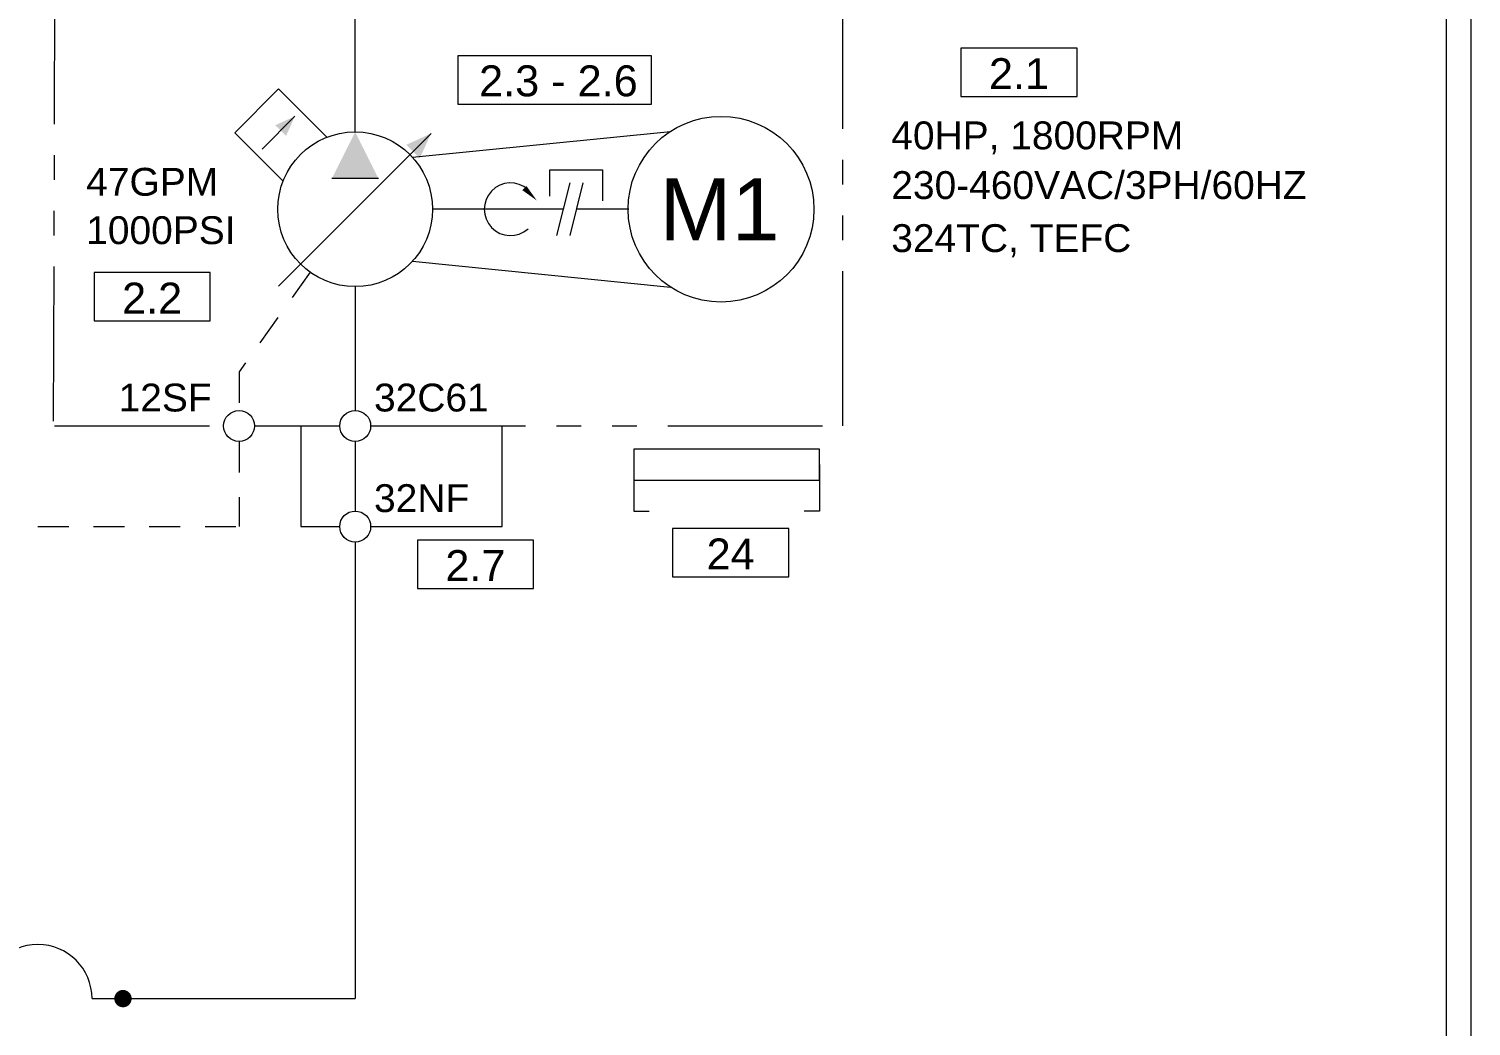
# Paper-space layout 'SHT01' of a CAD drawing. Header units: inches. Extents: x -12.2 to 20.7, y -5.9 to 15.1.
# Drawn here: x 14.85 to 20.67, y -2.24 to 1.79 of the extents above; entities that cross this region are included whole.
import ezdxf
from ezdxf.enums import TextEntityAlignment as Align

# ---------------------------------------------------------------- set-up
doc = ezdxf.new("R2010")
doc.units = ezdxf.units.IN
doc.header["$MEASUREMENT"] = 0
doc.linetypes.add('HIDDEN2', pattern=[0.1875, 0.125, -0.0625])
doc.linetypes.add('PHANTOM', pattern=[1.15, 0.625, -0.125, 0.075, -0.125, 0.075, -0.125])
doc.layers.get('0').update_dxf_attribs({"lineweight": 18})
for name, color, linetype, lineweight in [('Drain Line', 2, 'HIDDEN2', 18), ('Hyd-Symbol', 7, 'Continuous', 18), ('JMG-BORDER', 4, 'Continuous', 18), ('JMG-TITLEBLOCK', 4, 'Continuous', 18), ('Return Line', 140, 'Continuous', 18), ('Supply Line', 1, 'Continuous', 18), ('Symbol border', 6, 'PHANTOM', 18), ('Text', 255, 'Continuous', 18)]:
    doc.layers.add(name, color=color, linetype=linetype, lineweight=lineweight)
doc.styles.add('Arial', font='ARIAL.TTF', dxfattribs={"height": 0.125})

# ---------------------------------------------------------------- blocks, each defined once
blk = doc.blocks.new('JMG BORDER')
at = {"layer": 'JMG-BORDER', "linetype": 'Continuous', "lineweight": 20}
blk.add_line((32.9152, 0), (32.9152, 21), dxfattribs=at)
at = {"layer": 'JMG-BORDER', "lineweight": 20}
blk.add_line((32.8152, 0.1002), (32.8152, 20.9006), dxfattribs=at)

psp = doc.layouts.new('SHT01')

# ---------------------------------------------------------------- linework, layer by layer
for p, q in [((17.288, 0.0261), (17.288, -0.1614)), ((18.038, 0.0261), (18.038, -0.1614)), ((17.288, -0.1614), (17.3505, -0.1614)), ((18.038, -0.1614), (17.9755, -0.1614))]:
    psp.add_line(p, q)
at = {"const_width": 0.035}
psp.add_lwpolyline([(15.208, -2.1301, 1), (15.243, -2.1301, 1)], format="xyb", close=True, dxfattribs=at)
for centre in [(15.6942, 0.1824), (16.163, 0.1824), (16.163, -0.2239)]:
    psp.add_circle(centre, 0.0625)
at = {"layer": 'Drain Line', "linetype": 'HIDDEN2', "lineweight": 13}
for p, q in [((15.9813, 0.8031), (15.6942, 0.4011)), ((15.6942, 0.4011), (15.6942, 0.2449)), ((15.6942, 0.1199), (15.6942, -0.2239)), ((13.7567, -0.2239), (15.6942, -0.2239))]:
    psp.add_line(p, q, dxfattribs=at)
at = {"layer": 'Hyd-Symbol', "linetype": 'Continuous', "lineweight": 13}
for p, q in [((15.8536, 1.5435), (15.6768, 1.3667)), ((16.0488, 1.3483), (15.8536, 1.5435)), ((15.9199, 1.433), (15.7873, 1.3004)), ((15.6768, 1.3667), (15.8721, 1.1715)), ((16.4692, 1.3634), (15.8529, 0.7475)), ((16.3943, 1.2675), (17.4356, 1.3716)), ((16.0692, 1.1824), (16.2567, 1.1824)), ((16.9496, 1.1105), (16.9496, 1.2167)), ((16.9496, 1.2167), (17.1621, 1.2167)), ((17.1621, 1.2167), (17.1621, 1.0917)), ((17.0293, 1.1636), (16.9762, 0.9511)), ((17.0824, 1.1636), (17.0293, 0.9511)), ((17.0027, 1.0574), (16.4755, 1.0574)), ((17.2684, 1.0574), (17.0559, 1.0574)), ((16.3943, 0.8473), (17.4356, 0.7431)), ((18.038, 0.0886), (17.288, 0.0886)), ((17.288, 0.0886), (17.288, -0.0364)), ((18.038, -0.0364), (18.038, 0.0886)), ((17.288, -0.0364), (18.038, -0.0364))]:
    psp.add_line(p, q, dxfattribs=at)
at = {"layer": 'Hyd-Symbol', "lineweight": 13}
psp.add_circle((17.6402, 1.0574), 0.375, dxfattribs=at)
at = {"layer": 'Hyd-Symbol', "linetype": 'Continuous', "lineweight": 13}
psp.add_circle((16.163, 1.0574), 0.3125, dxfattribs=at)
psp.add_arc((16.7902, 1.0574), 0.1062, 48.18969, 311.81031, dxfattribs=at)
at = {"layer": 'Hyd-Symbol', "lineweight": 13}
for points in [[(15.9199, 1.433), (15.8838, 1.3534), (15.8403, 1.3967)], [(16.4692, 1.3634), (16.424, 1.2638), (16.3697, 1.318)]]:
    psp.add_solid(points, dxfattribs=at)
at = {"layer": 'Hyd-Symbol', "linetype": 'Continuous', "lineweight": 13}
for points in [[(16.163, 1.3699), (16.2567, 1.1824), (16.0692, 1.1824)], [(16.8547, 1.1512), (16.8381, 1.1345), (16.8965, 1.0928)]]:
    psp.add_solid(points, dxfattribs=at)
at = {"layer": 'Return Line', "linetype": 'Continuous', "lineweight": 13}
for p, q in [((16.163, 0.7449), (16.163, 0.2449)), ((16.163, 0.1199), (16.163, -0.1614)), ((16.163, -0.2864), (16.163, -2.1301)), ((15.1005, -2.1301), (15.2255, -2.1301)), ((15.1005, -2.1301), (16.163, -2.1301))]:
    psp.add_line(p, q, dxfattribs=at)
psp.add_arc((14.8817, -2.1301), 0.2188, 0, 180, dxfattribs=at)
at = {"layer": 'Supply Line'}
psp.add_line((16.163, 1.3699), (16.163, 1.9636), dxfattribs=at)
at = {"layer": 'Symbol border'}
for p, q in [((14.9495, 2.0261), (14.9442, 0.1824)), ((18.1317, 0.1824), (18.1317, 2.0261)), ((14.9495, 0.1824), (15.6317, 0.1824)), ((15.7567, 0.1824), (16.1005, 0.1824)), ((15.9442, 0.1824), (15.9442, -0.2239)), ((16.2255, 0.1824), (18.1317, 0.1824)), ((16.7567, -0.2239), (16.7567, 0.1824)), ((15.9442, -0.2239), (16.1005, -0.2239)), ((16.2255, -0.2239), (16.7567, -0.2239))]:
    psp.add_line(p, q, dxfattribs=at)
at = {"layer": 'Text'}
for points in [[(18.6089, 1.5126), (19.0776, 1.5126), (19.0776, 1.7079), (18.6089, 1.7079)], [(16.5776, 1.4813), (17.3589, 1.4813), (17.3589, 1.6766), (16.5776, 1.6766)], [(15.1089, 0.6063), (15.5776, 0.6063), (15.5776, 0.8016), (15.1089, 0.8016)], [(17.4448, -0.427), (17.9135, -0.427), (17.9135, -0.2317), (17.4448, -0.2317)], [(16.414, -0.4739), (16.8828, -0.4739), (16.8828, -0.2786), (16.414, -0.2786)]]:
    psp.add_lwpolyline(points, close=True, dxfattribs=at)

# ---------------------------------------------------------------- block references
at = {"layer": 'JMG-TITLEBLOCK'}
psp.add_blockref('JMG BORDER', (-12.2463, -5.8727), dxfattribs=at)

# ---------------------------------------------------------------- texts
at = {"layer": 'Text', "style": 'Arial'}
for s, p in [('40HP, 1800RPM', (18.3276, 1.2996)), ('47GPM', (15.077, 1.1121)), ('230-460VAC/3PH/60HZ', (18.3276, 1.0988)), ('1000PSI', (15.077, 0.9167)), ('324TC, TEFC', (18.3276, 0.8846)), ('12SF', (15.2078, 0.2408)), ('32C61', (16.2391, 0.2408)), ('32NF', (16.2391, -0.1654))]:
    psp.add_text(s, height=0.1125, dxfattribs=at).set_placement(p)
psp.add_text('M1', height=0.25, dxfattribs=at).set_placement((17.6345, 1.0574), align=Align.MIDDLE)
at = {"layer": 'Text', "char_height": 0.125, "attachment_point": 5, "style": 'Arial'}
for s, insert, width in [('2.3 - 2.6', (16.9836, 1.5752), 0.733804), ('2.1', (18.8432, 1.605), 0.390625), ('2.2', (15.3432, 0.6987), 0.390625), ('24', (17.6791, -0.3346), 0.390625), ('2.7', (16.6484, -0.3815), 0.390625)]:
    psp.add_mtext(s, dxfattribs=dict(at, insert=insert, width=width))

doc.saveas('drawing.dxf')
